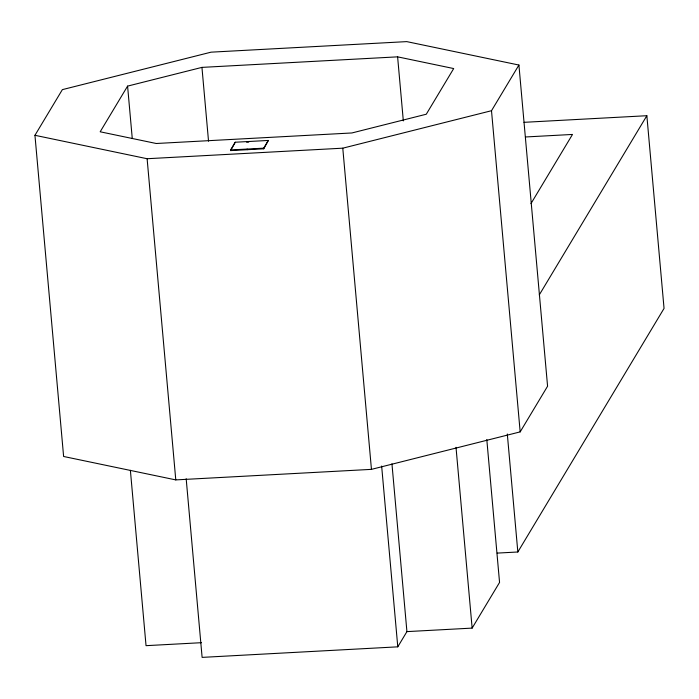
<?xml version="1.0" encoding="UTF-8"?>
<svg xmlns="http://www.w3.org/2000/svg" width="699" height="699" viewBox="0 0 699 699"><rect width="100%" height="100%" fill="white"/><g stroke="black" fill="none" stroke-linecap="round" stroke-linejoin="round"><path stroke-width="1.05" d="M34.95 135.3L62.368 89.629L211.089 52.163L406.748 41.617L518.92 65.042L547.579 386.215L520.17 431.886L371.449 469.361L175.781 479.898L63.618 456.482L34.95 135.3L147.113 158.725L342.781 148.179L491.502 110.713L518.92 65.042M127.585 86.117L100.175 131.788L156.253 143.496L351.92 132.959L426.276 114.225L453.695 68.554L397.609 56.846L201.95 67.384L127.585 86.117L132.242 138.236M230.6 149.953L235.231 142.229L268.329 140.447L263.741 148.808L230.653 150.591L230.6 149.953L263.689 148.171L268.329 140.447M230.653 150.591L235.231 142.229M530.969 203.619L572.49 134.444L525.753 136.96M539.287 294.891L646.855 115.711L524.014 122.325M186.179 478.745L202.116 657.383L397.783 646.837L406.923 631.616L391.947 463.813M406.923 631.616L472.14 628.104L499.558 582.433L486.801 439.531M497.181 553.101L517.837 551.992L664.05 308.416L646.855 115.711M246.668 142.255L248.73 142.142M201.469 642.687L146.039 645.666L130.381 470.287M491.502 110.713L520.17 431.886M507.308 433.983L517.837 551.992M456.01 447.308L472.14 628.104M397.609 56.846L403.332 120.91M381.645 466.041L397.783 646.837M342.781 148.179L371.449 469.361M263.689 148.171L263.741 148.808M247.14 149.062L247.201 149.7M201.95 67.384L208.538 141.215M147.113 158.725L175.781 479.898"/></g></svg>
